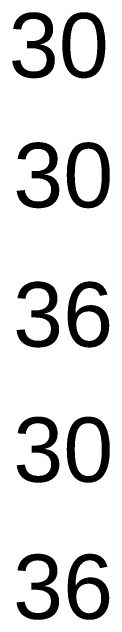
# Model space of a CAD drawing. Header units: millimetres. Extents: x 697 to 6293, y 537 to 2635.
# Drawn here: x 3324.8 to 3382.3, y 2274 to 2632.6 of the extents above; entities that cross this region are included whole.
import ezdxf

# ---------------------------------------------------------------- set-up
doc = ezdxf.new("R2010")
doc.units = ezdxf.units.MM
doc.styles.get("Standard").update_dxf_attribs({"font": 'arial.ttf'})

msp = doc.modelspace()

# ---------------------------------------------------------------- texts
at = {"color": 4}
for s, p in [('30', (3322.74, 2594.11)), ('30', (3325.38, 2517.42)), ('36', (3325.28, 2435.21)), ('30', (3325.38, 2355.44)), ('36', (3325.28, 2274.52))]:
    msp.add_text(s, height=37.94, dxfattribs=at).set_placement(p)

doc.saveas('drawing.dxf')
